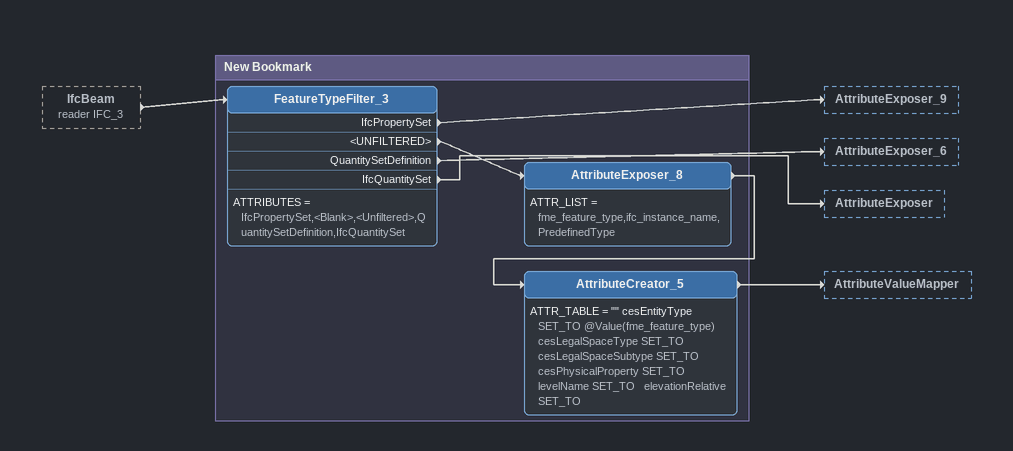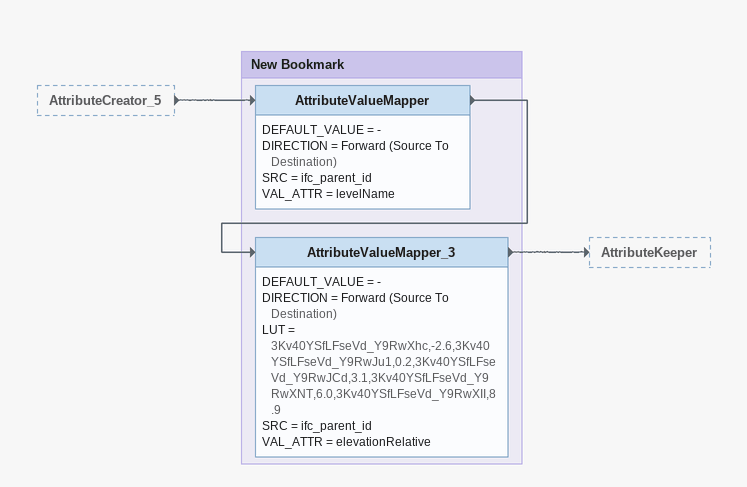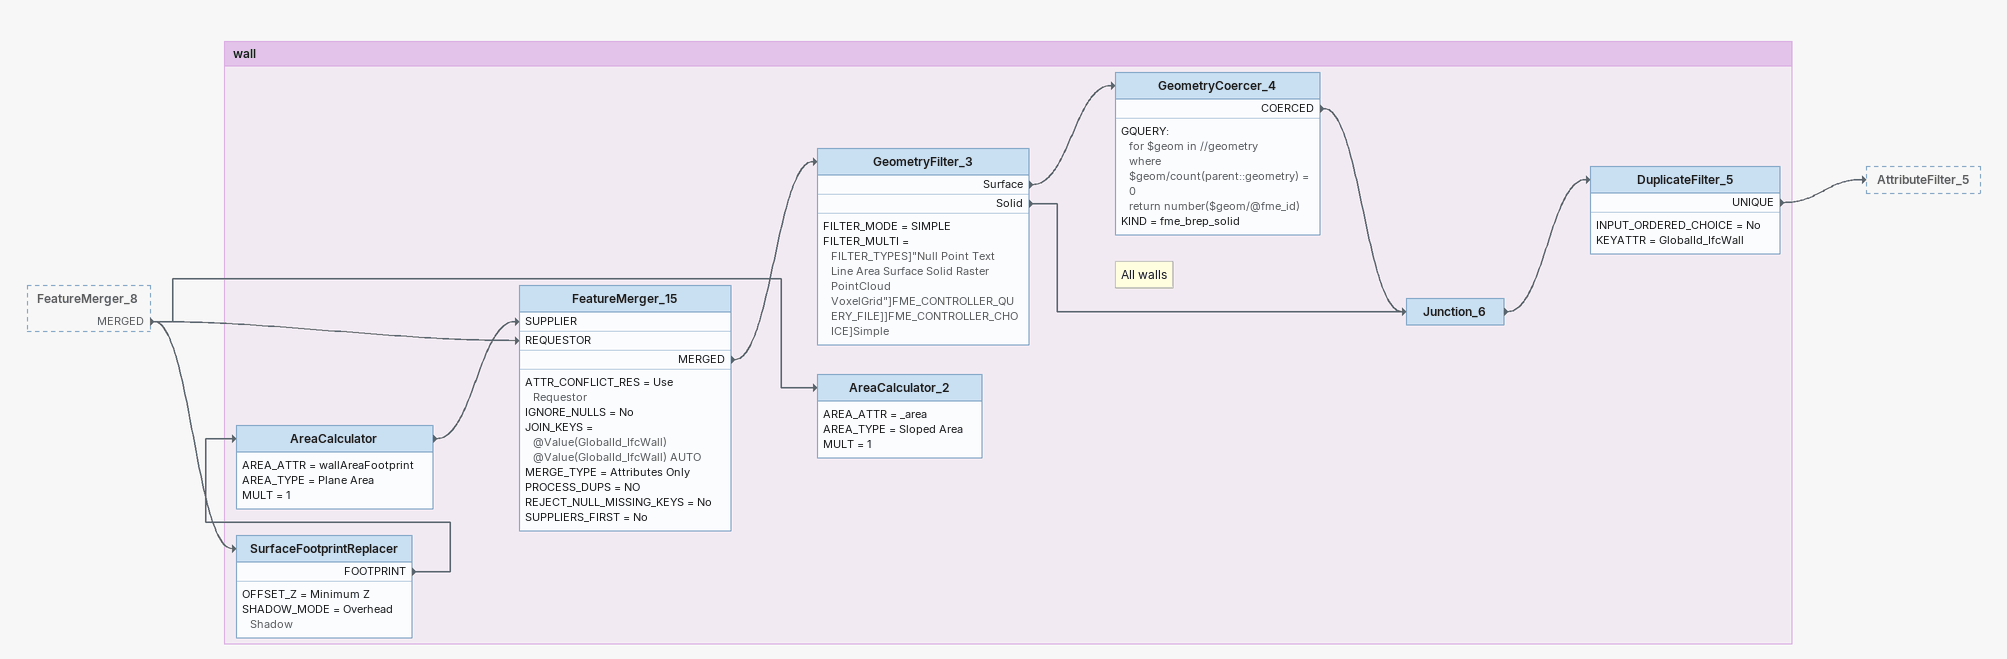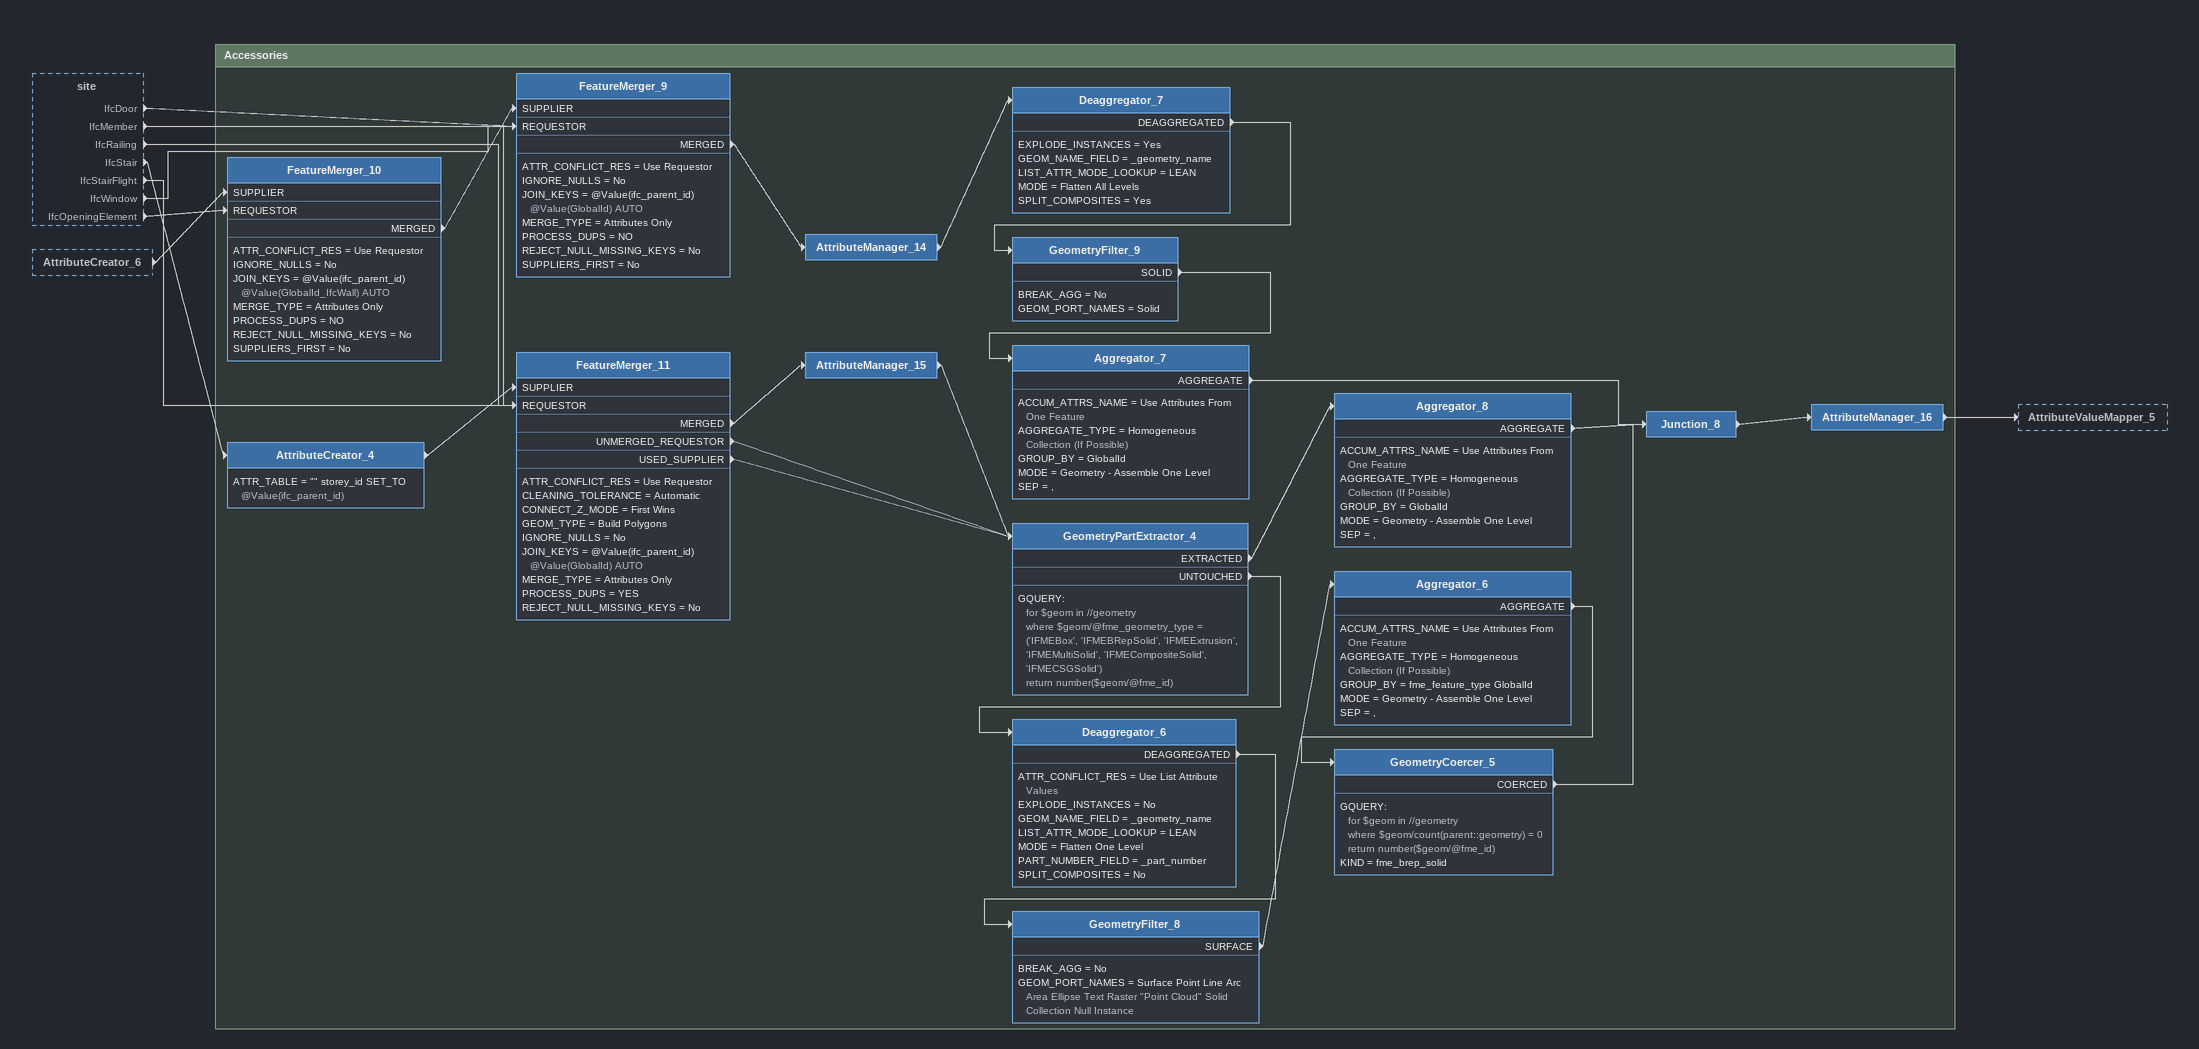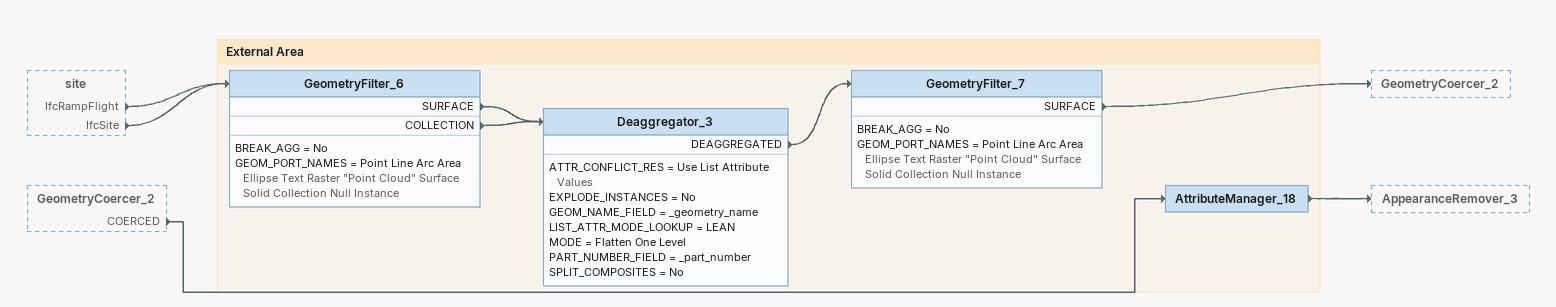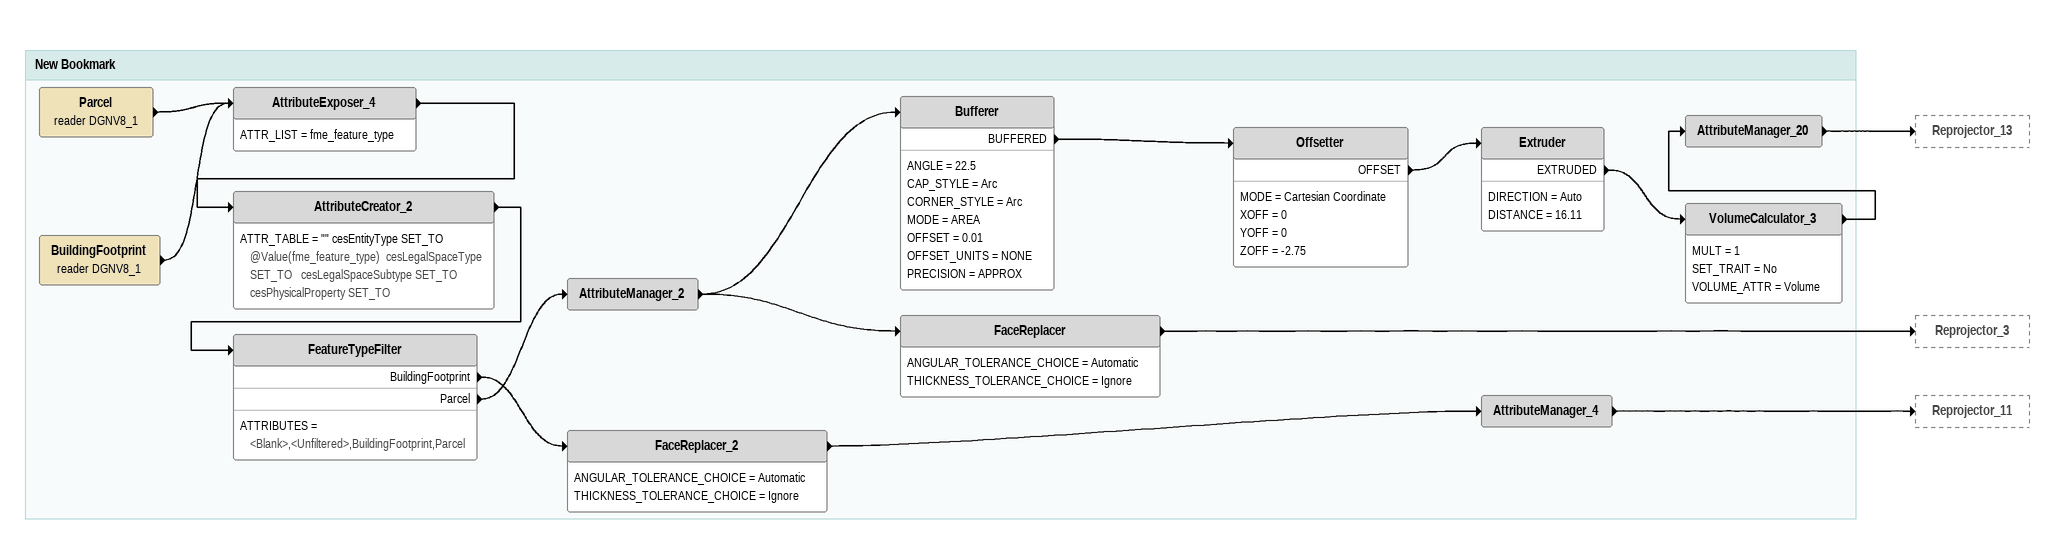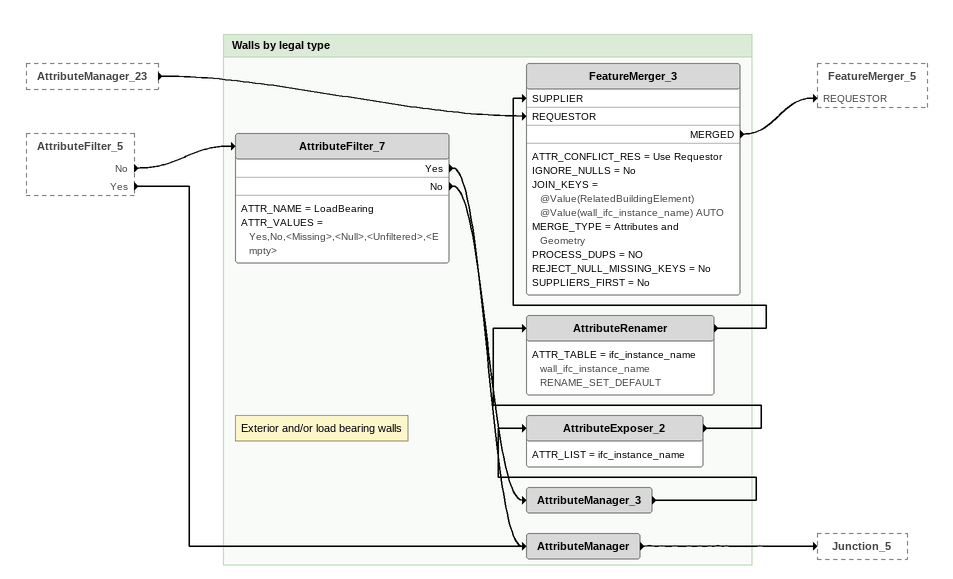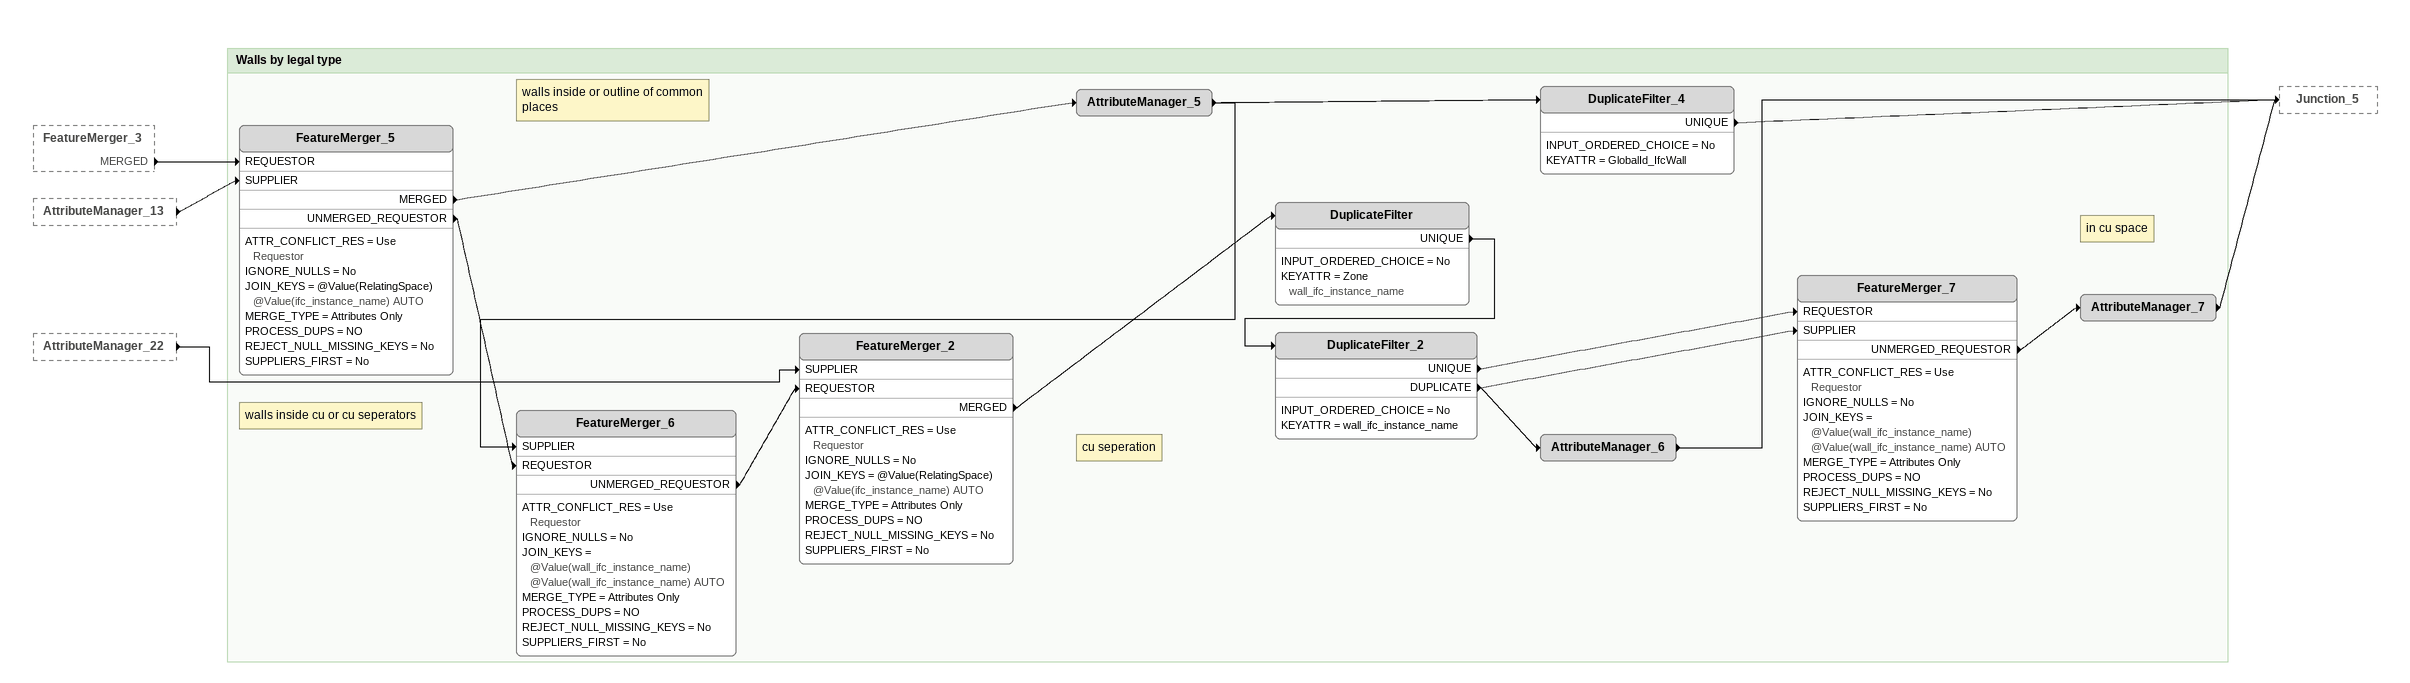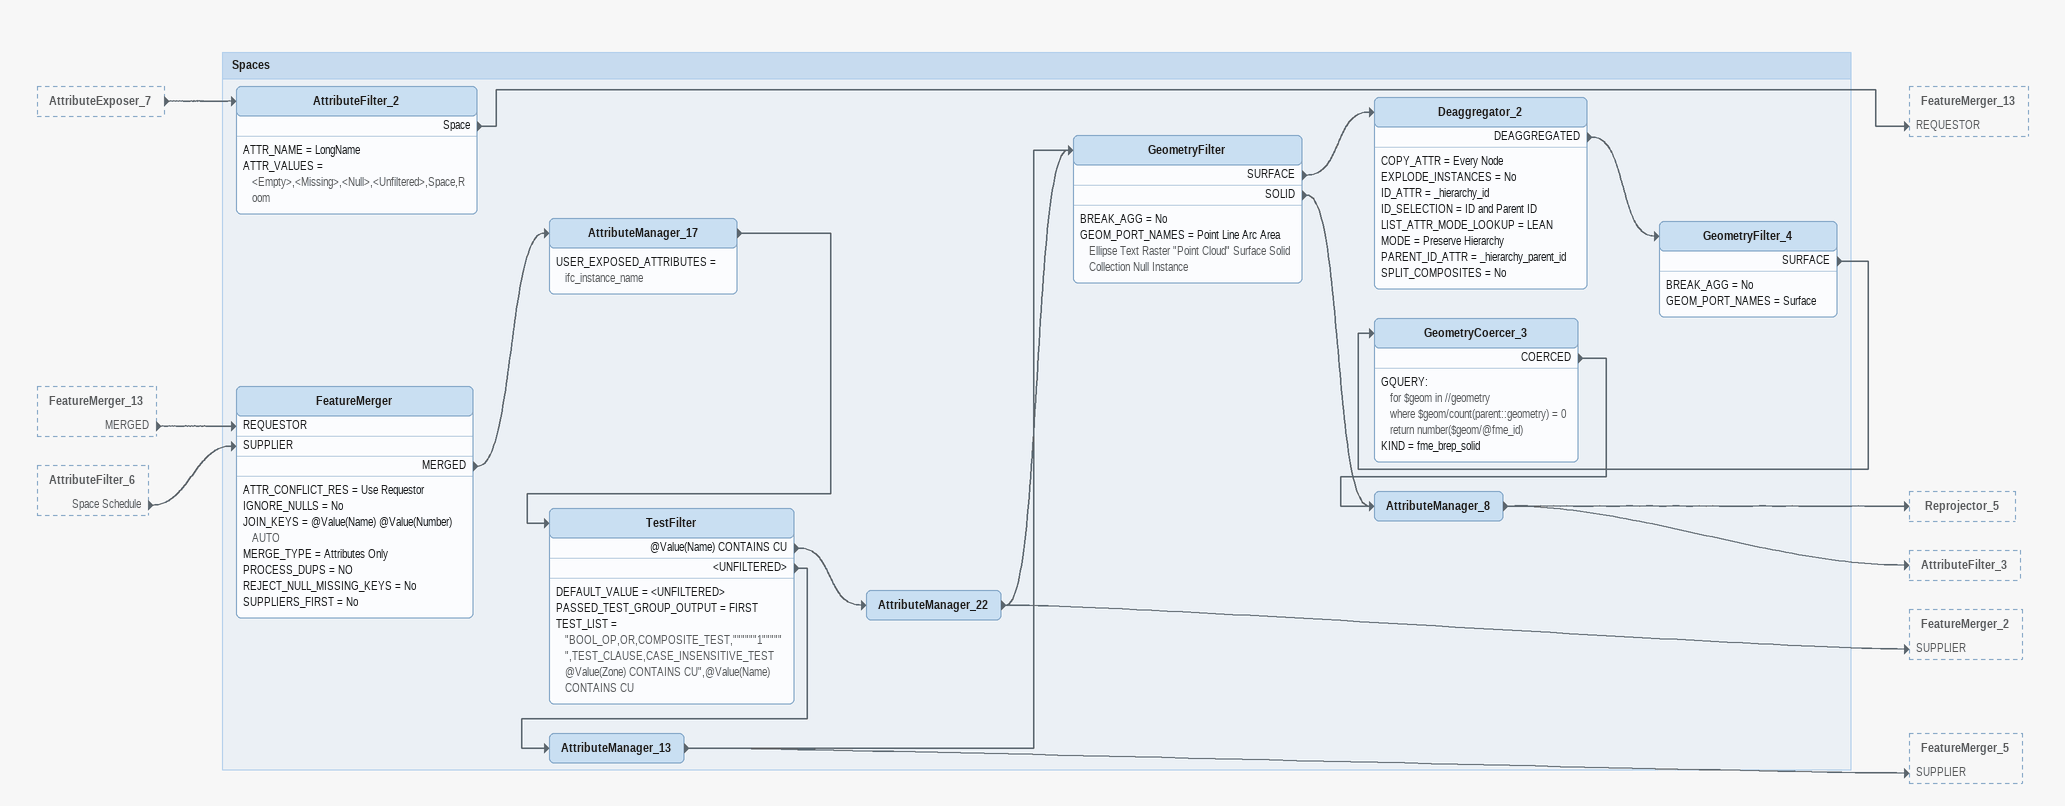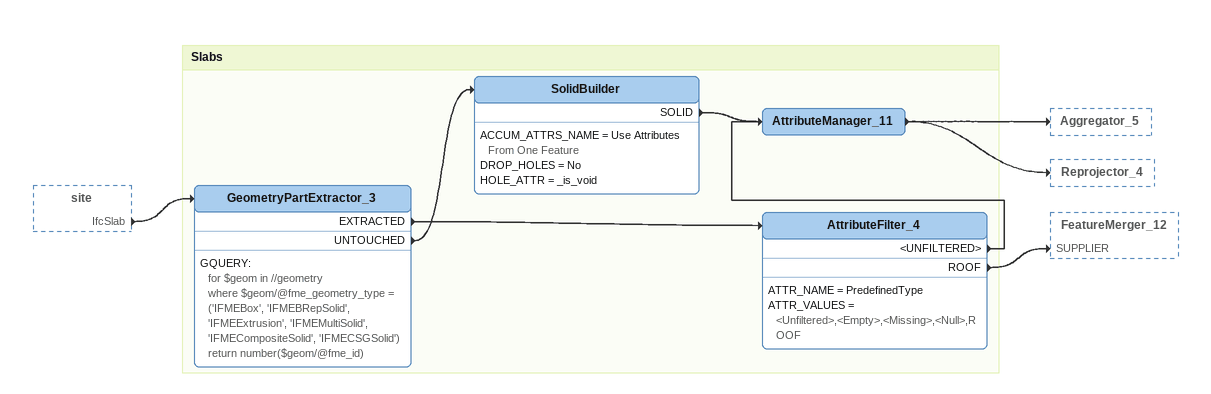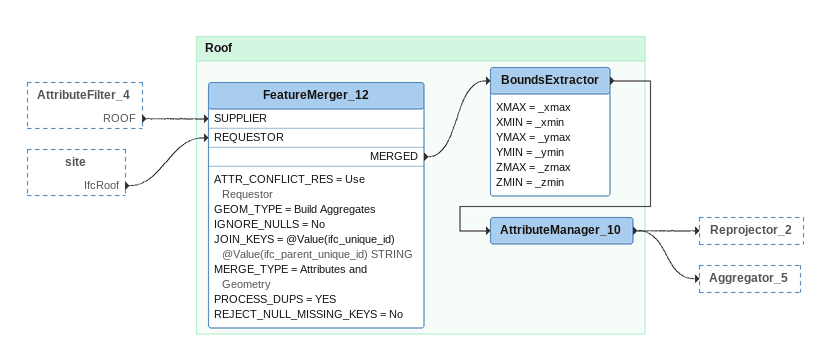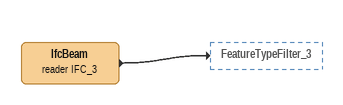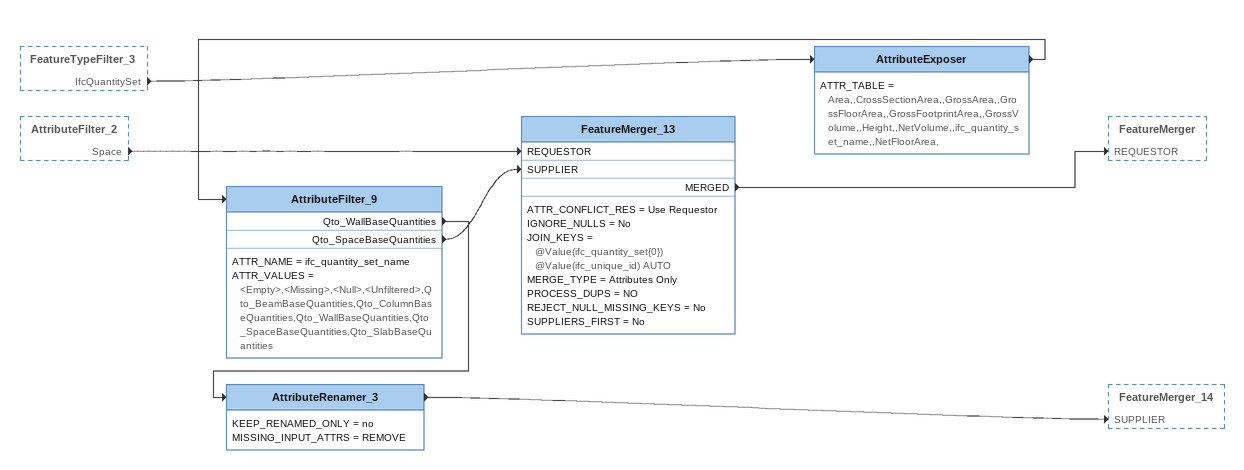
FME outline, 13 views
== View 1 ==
IfcBeam (reader IFC_3) [outside]
    -> FeatureTypeFilter_3

Bookmark: New Bookmark
FeatureTypeFilter_3
    ATTRIBUTES = IfcPropertySet,<Blank>,<Unfiltered>,QuantitySetDefinition,IfcQuantitySet
    IfcPropertySet -> AttributeExposer_9
    <UNFILTERED> -> AttributeExposer_8
    QuantitySetDefinition -> AttributeExposer_6
    IfcQuantitySet -> AttributeExposer
AttributeExposer_8
    ATTR_LIST = fme_feature_type,ifc_instance_name,PredefinedType
    -> AttributeCreator_5
AttributeCreator_5
    ATTR_TABLE = "" cesEntityType SET_TO @Value(fme_feature_type)  cesLegalSpaceType SET_TO   cesLegalSpaceSubtype SET_TO   cesPhysicalProperty SET_TO   levelName SET_TO   elevationRelative SET_TO
    -> AttributeValueMapper

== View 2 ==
AttributeCreator_5 [outside]
    -> AttributeValueMapper

Bookmark: New Bookmark
AttributeValueMapper
    DEFAULT_VALUE = -
    DIRECTION = Forward (Source To Destination)
    SRC = ifc_parent_id
    VAL_ATTR = levelName
    -> AttributeValueMapper_3
AttributeValueMapper_3
    DEFAULT_VALUE = -
    DIRECTION = Forward (Source To Destination)
    LUT = 3Kv40YSfLFseVd_Y9RwXhc,-2.6,3Kv40YSfLFseVd_Y9RwJu1,0.2,3Kv40YSfLFseVd_Y9RwJCd,3.1,3Kv40YSfLFseVd_Y9RwXNT,6.0,3Kv40YSfLFseVd_Y9RwXII,8.9
    SRC = ifc_parent_id
    VAL_ATTR = elevationRelative
    -> AttributeKeeper

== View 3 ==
FeatureMerger_8 [outside]
    MERGED -> SurfaceFootprintReplacer
    MERGED -> FeatureMerger_15 [REQUESTOR]
    MERGED -> AreaCalculator_2

Bookmark: wall
AreaCalculator_2
    AREA_ATTR = _area
    AREA_TYPE = Sloped Area
    MULT = 1
SurfaceFootprintReplacer
    OFFSET_Z = Minimum Z
    SHADOW_MODE = Overhead Shadow
    FOOTPRINT -> AreaCalculator
AreaCalculator
    AREA_ATTR = wallAreaFootprint
    AREA_TYPE = Plane Area
    MULT = 1
    -> FeatureMerger_15 [SUPPLIER]
FeatureMerger_15
    ATTR_CONFLICT_RES = Use Requestor
    IGNORE_NULLS = No
    JOIN_KEYS = @Value(GlobalId_IfcWall) @Value(GlobalId_IfcWall) AUTO
    MERGE_TYPE = Attributes Only
    PROCESS_DUPS = NO
    REJECT_NULL_MISSING_KEYS = No
    SUPPLIERS_FIRST = No
    MERGED -> GeometryFilter_3
GeometryFilter_3
    FILTER_MODE = SIMPLE
    FILTER_MULTI = FILTER_TYPES]"Null Point Text Line Area Surface Solid Raster PointCloud VoxelGrid"]FME_CONTROLLER_QUERY_FILE]]FME_CONTROLLER_CHOICE]Simple
    Surface -> GeometryCoercer_4
    Solid -> Junction_6
GeometryCoercer_4
    GQUERY:
      for $geom in //geometry
      where $geom/count(parent::geometry) = 0
      return number($geom/@fme_id)
    KIND = fme_brep_solid
    COERCED -> Junction_6
Note: All walls
Junction_6
    -> DuplicateFilter_5
DuplicateFilter_5
    INPUT_ORDERED_CHOICE = No
    KEYATTR = GlobalId_IfcWall
    UNIQUE -> AttributeFilter_5

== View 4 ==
site [outside]
    IfcDoor -> FeatureMerger_9 [REQUESTOR]
    IfcMember -> FeatureMerger_11 [REQUESTOR]
    IfcRailing -> FeatureMerger_11 [REQUESTOR]
    IfcStair -> AttributeCreator_4
    IfcStairFlight -> FeatureMerger_11 [REQUESTOR]
    IfcWindow -> FeatureMerger_9 [REQUESTOR]
    IfcOpeningElement -> FeatureMerger_10 [REQUESTOR]
AttributeCreator_6 [outside]
    -> FeatureMerger_10 [SUPPLIER]

Bookmark: Accessories
FeatureMerger_10
    ATTR_CONFLICT_RES = Use Requestor
    IGNORE_NULLS = No
    JOIN_KEYS = @Value(ifc_parent_id) @Value(GlobalId_IfcWall) AUTO
    MERGE_TYPE = Attributes Only
    PROCESS_DUPS = NO
    REJECT_NULL_MISSING_KEYS = No
    SUPPLIERS_FIRST = No
    MERGED -> FeatureMerger_9 [SUPPLIER]
FeatureMerger_9
    ATTR_CONFLICT_RES = Use Requestor
    IGNORE_NULLS = No
    JOIN_KEYS = @Value(ifc_parent_id) @Value(GlobalId) AUTO
    MERGE_TYPE = Attributes Only
    PROCESS_DUPS = NO
    REJECT_NULL_MISSING_KEYS = No
    SUPPLIERS_FIRST = No
    MERGED -> AttributeManager_14
AttributeManager_14
    -> Deaggregator_7
Deaggregator_7
    EXPLODE_INSTANCES = Yes
    GEOM_NAME_FIELD = _geometry_name
    LIST_ATTR_MODE_LOOKUP = LEAN
    MODE = Flatten All Levels
    SPLIT_COMPOSITES = Yes
    DEAGGREGATED -> GeometryFilter_9
GeometryFilter_9
    BREAK_AGG = No
    GEOM_PORT_NAMES = Solid
    SOLID -> Aggregator_7
Aggregator_7
    ACCUM_ATTRS_NAME = Use Attributes From One Feature
    AGGREGATE_TYPE = Homogeneous Collection (If Possible)
    GROUP_BY = GlobalId
    MODE = Geometry - Assemble One Level
    SEP = ,
    AGGREGATE -> Junction_8
AttributeCreator_4
    ATTR_TABLE = "" storey_id SET_TO @Value(ifc_parent_id)
    -> FeatureMerger_11 [SUPPLIER]
FeatureMerger_11
    ATTR_CONFLICT_RES = Use Requestor
    CLEANING_TOLERANCE = Automatic
    CONNECT_Z_MODE = First Wins
    GEOM_TYPE = Build Polygons
    IGNORE_NULLS = No
    JOIN_KEYS = @Value(ifc_parent_id) @Value(GlobalId) AUTO
    MERGE_TYPE = Attributes Only
    PROCESS_DUPS = YES
    REJECT_NULL_MISSING_KEYS = No
    MERGED -> AttributeManager_15
    UNMERGED_REQUESTOR -> GeometryPartExtractor_4
    USED_SUPPLIER -> GeometryPartExtractor_4
AttributeManager_15
    -> GeometryPartExtractor_4
GeometryPartExtractor_4
    GQUERY:
      for $geom in //geometry
      where $geom/@fme_geometry_type = ('IFMEBox', 'IFMEBRepSolid', 'IFMEExtrusion', 'IFMEMultiSolid', 'IFMECompositeSolid', 'IFMECSGSolid')
      return number($geom/@fme_id)
    EXTRACTED -> Aggregator_8
    UNTOUCHED -> Deaggregator_6
Aggregator_8
    ACCUM_ATTRS_NAME = Use Attributes From One Feature
    AGGREGATE_TYPE = Homogeneous Collection (If Possible)
    GROUP_BY = GlobalId
    MODE = Geometry - Assemble One Level
    SEP = ,
    AGGREGATE -> Junction_8
Deaggregator_6
    ATTR_CONFLICT_RES = Use List Attribute Values
    EXPLODE_INSTANCES = No
    GEOM_NAME_FIELD = _geometry_name
    LIST_ATTR_MODE_LOOKUP = LEAN
    MODE = Flatten One Level
    PART_NUMBER_FIELD = _part_number
    SPLIT_COMPOSITES = No
    DEAGGREGATED -> GeometryFilter_8
GeometryFilter_8
    BREAK_AGG = No
    GEOM_PORT_NAMES = Surface Point Line Arc Area Ellipse Text Raster "Point Cloud" Solid Collection Null Instance
    SURFACE -> Aggregator_6
Aggregator_6
    ACCUM_ATTRS_NAME = Use Attributes From One Feature
    AGGREGATE_TYPE = Homogeneous Collection (If Possible)
    GROUP_BY = fme_feature_type GlobalId
    MODE = Geometry - Assemble One Level
    SEP = ,
    AGGREGATE -> GeometryCoercer_5
GeometryCoercer_5
    GQUERY:
      for $geom in //geometry
      where $geom/count(parent::geometry) = 0
      return number($geom/@fme_id)
    KIND = fme_brep_solid
    COERCED -> Junction_8
Junction_8
    -> AttributeManager_16
AttributeManager_16
    -> AttributeValueMapper_5

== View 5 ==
site [outside]
    IfcRampFlight -> GeometryFilter_6
    IfcSite -> GeometryFilter_6
GeometryCoercer_2 [outside]
    COERCED -> AttributeManager_18

Bookmark: External Area
GeometryFilter_6
    BREAK_AGG = No
    GEOM_PORT_NAMES = Point Line Arc Area Ellipse Text Raster "Point Cloud" Surface Solid Collection Null Instance
    SURFACE -> Deaggregator_3
    COLLECTION -> Deaggregator_3
Deaggregator_3
    ATTR_CONFLICT_RES = Use List Attribute Values
    EXPLODE_INSTANCES = No
    GEOM_NAME_FIELD = _geometry_name
    LIST_ATTR_MODE_LOOKUP = LEAN
    MODE = Flatten One Level
    PART_NUMBER_FIELD = _part_number
    SPLIT_COMPOSITES = No
    DEAGGREGATED -> GeometryFilter_7
GeometryFilter_7
    BREAK_AGG = No
    GEOM_PORT_NAMES = Point Line Arc Area Ellipse Text Raster "Point Cloud" Surface Solid Collection Null Instance
    SURFACE -> GeometryCoercer_2
AttributeManager_18
    -> AppearanceRemover_3

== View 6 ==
Bookmark: New Bookmark
Parcel (reader DGNV8_1)
    -> AttributeExposer_4
BuildingFootprint (reader DGNV8_1)
    -> AttributeExposer_4
AttributeExposer_4
    ATTR_LIST = fme_feature_type
    -> AttributeCreator_2
AttributeCreator_2
    ATTR_TABLE = "" cesEntityType SET_TO @Value(fme_feature_type)  cesLegalSpaceType SET_TO   cesLegalSpaceSubtype SET_TO   cesPhysicalProperty SET_TO
    -> FeatureTypeFilter
FeatureTypeFilter
    ATTRIBUTES = <Blank>,<Unfiltered>,BuildingFootprint,Parcel
    BuildingFootprint -> FaceReplacer_2
    Parcel -> AttributeManager_2
AttributeManager_2
    -> FaceReplacer
    -> Bufferer
Bufferer
    ANGLE = 22.5
    CAP_STYLE = Arc
    CORNER_STYLE = Arc
    MODE = AREA
    OFFSET = 0.01
    OFFSET_UNITS = NONE
    PRECISION = APPROX
    BUFFERED -> Offsetter
Offsetter
    MODE = Cartesian Coordinate
    XOFF = 0
    YOFF = 0
    ZOFF = -2.75
    OFFSET -> Extruder
Extruder
    DIRECTION = Auto
    DISTANCE = 16.11
    EXTRUDED -> VolumeCalculator_3
VolumeCalculator_3
    MULT = 1
    SET_TRAIT = No
    VOLUME_ATTR = Volume
    -> AttributeManager_20
AttributeManager_20
    -> Reprojector_13
FaceReplacer
    ANGULAR_TOLERANCE_CHOICE = Automatic
    THICKNESS_TOLERANCE_CHOICE = Ignore
    -> Reprojector_3
FaceReplacer_2
    ANGULAR_TOLERANCE_CHOICE = Automatic
    THICKNESS_TOLERANCE_CHOICE = Ignore
    -> AttributeManager_4
AttributeManager_4
    -> Reprojector_11

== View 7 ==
AttributeManager_23 [outside]
    -> FeatureMerger_3 [REQUESTOR]
AttributeFilter_5 [outside]
    No -> AttributeFilter_7
    Yes -> AttributeManager

Bookmark: Walls by legal type
AttributeFilter_7
    ATTR_NAME = LoadBearing
    ATTR_VALUES = Yes,No,<Missing>,<Null>,<Unfiltered>,<Empty>
    Yes -> AttributeManager
    No -> AttributeManager_3
AttributeManager_3
    -> AttributeExposer_2
AttributeExposer_2
    ATTR_LIST = ifc_instance_name
    -> AttributeRenamer
AttributeRenamer
    ATTR_TABLE = ifc_instance_name wall_ifc_instance_name RENAME_SET_DEFAULT
    -> FeatureMerger_3 [SUPPLIER]
Note: Exterior and/or load bearing walls
AttributeManager
    -> Junction_5
FeatureMerger_3
    ATTR_CONFLICT_RES = Use Requestor
    IGNORE_NULLS = No
    JOIN_KEYS = @Value(RelatedBuildingElement) @Value(wall_ifc_instance_name) AUTO
    MERGE_TYPE = Attributes and Geometry
    PROCESS_DUPS = NO
    REJECT_NULL_MISSING_KEYS = No
    SUPPLIERS_FIRST = No
    MERGED -> FeatureMerger_5 [REQUESTOR]

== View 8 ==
FeatureMerger_3 [outside]
    MERGED -> FeatureMerger_5 [REQUESTOR]
AttributeManager_13 [outside]
    -> FeatureMerger_5 [SUPPLIER]
AttributeManager_22 [outside]
    -> FeatureMerger_2 [SUPPLIER]

Bookmark: Walls by legal type
Note: walls inside or outline of common places
FeatureMerger_5
    ATTR_CONFLICT_RES = Use Requestor
    IGNORE_NULLS = No
    JOIN_KEYS = @Value(RelatingSpace) @Value(ifc_instance_name) AUTO
    MERGE_TYPE = Attributes Only
    PROCESS_DUPS = NO
    REJECT_NULL_MISSING_KEYS = No
    SUPPLIERS_FIRST = No
    MERGED -> AttributeManager_5
    UNMERGED_REQUESTOR -> FeatureMerger_6 [REQUESTOR]
AttributeManager_5
    -> DuplicateFilter_4
    -> FeatureMerger_6 [SUPPLIER]
DuplicateFilter_4
    INPUT_ORDERED_CHOICE = No
    KEYATTR = GlobalId_IfcWall
    UNIQUE -> Junction_5
Note: walls inside cu or cu seperators
FeatureMerger_6
    ATTR_CONFLICT_RES = Use Requestor
    IGNORE_NULLS = No
    JOIN_KEYS = @Value(wall_ifc_instance_name) @Value(wall_ifc_instance_name) AUTO
    MERGE_TYPE = Attributes Only
    PROCESS_DUPS = NO
    REJECT_NULL_MISSING_KEYS = No
    SUPPLIERS_FIRST = No
    UNMERGED_REQUESTOR -> FeatureMerger_2 [REQUESTOR]
FeatureMerger_2
    ATTR_CONFLICT_RES = Use Requestor
    IGNORE_NULLS = No
    JOIN_KEYS = @Value(RelatingSpace) @Value(ifc_instance_name) AUTO
    MERGE_TYPE = Attributes Only
    PROCESS_DUPS = NO
    REJECT_NULL_MISSING_KEYS = No
    SUPPLIERS_FIRST = No
    MERGED -> DuplicateFilter
DuplicateFilter
    INPUT_ORDERED_CHOICE = No
    KEYATTR = Zone wall_ifc_instance_name
    UNIQUE -> DuplicateFilter_2
Note: cu seperation
DuplicateFilter_2
    INPUT_ORDERED_CHOICE = No
    KEYATTR = wall_ifc_instance_name
    UNIQUE -> FeatureMerger_7 [REQUESTOR]
    DUPLICATE -> AttributeManager_6
    DUPLICATE -> FeatureMerger_7 [SUPPLIER]
FeatureMerger_7
    ATTR_CONFLICT_RES = Use Requestor
    IGNORE_NULLS = No
    JOIN_KEYS = @Value(wall_ifc_instance_name) @Value(wall_ifc_instance_name) AUTO
    MERGE_TYPE = Attributes Only
    PROCESS_DUPS = NO
    REJECT_NULL_MISSING_KEYS = No
    SUPPLIERS_FIRST = No
    UNMERGED_REQUESTOR -> AttributeManager_7
Note: in cu space
AttributeManager_7
    -> Junction_5
AttributeManager_6
    -> Junction_5

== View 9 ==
AttributeExposer_7 [outside]
    -> AttributeFilter_2
FeatureMerger_13 [outside]
    MERGED -> FeatureMerger [REQUESTOR]
AttributeFilter_6 [outside]
    Space Schedule -> FeatureMerger [SUPPLIER]

Bookmark: Spaces
AttributeFilter_2
    ATTR_NAME = LongName
    ATTR_VALUES = <Empty>,<Missing>,<Null>,<Unfiltered>,Space,Room
    Space -> FeatureMerger_13 [REQUESTOR]
FeatureMerger
    ATTR_CONFLICT_RES = Use Requestor
    IGNORE_NULLS = No
    JOIN_KEYS = @Value(Name) @Value(Number) AUTO
    MERGE_TYPE = Attributes Only
    PROCESS_DUPS = NO
    REJECT_NULL_MISSING_KEYS = No
    SUPPLIERS_FIRST = No
    MERGED -> AttributeManager_17
AttributeManager_17
    USER_EXPOSED_ATTRIBUTES = ifc_instance_name
    -> TestFilter
TestFilter
    DEFAULT_VALUE = <UNFILTERED>
    PASSED_TEST_GROUP_OUTPUT = FIRST
    TEST_LIST = "BOOL_OP,OR,COMPOSITE_TEST,""""""1"""""",TEST_CLAUSE,CASE_INSENSITIVE_TEST @Value(Zone) CONTAINS CU",@Value(Name) CONTAINS CU
    @Value(Name) CONTAINS CU -> AttributeManager_22
    <UNFILTERED> -> AttributeManager_13
AttributeManager_22
    -> FeatureMerger_2 [SUPPLIER]
    -> GeometryFilter
AttributeManager_13
    -> FeatureMerger_5 [SUPPLIER]
    -> GeometryFilter
GeometryFilter
    BREAK_AGG = No
    GEOM_PORT_NAMES = Point Line Arc Area Ellipse Text Raster "Point Cloud" Surface Solid Collection Null Instance
    SURFACE -> Deaggregator_2
    SOLID -> AttributeManager_8
Deaggregator_2
    COPY_ATTR = Every Node
    EXPLODE_INSTANCES = No
    ID_ATTR = _hierarchy_id
    ID_SELECTION = ID and Parent ID
    LIST_ATTR_MODE_LOOKUP = LEAN
    MODE = Preserve Hierarchy
    PARENT_ID_ATTR = _hierarchy_parent_id
    SPLIT_COMPOSITES = No
    DEAGGREGATED -> GeometryFilter_4
GeometryFilter_4
    BREAK_AGG = No
    GEOM_PORT_NAMES = Surface
    SURFACE -> GeometryCoercer_3
GeometryCoercer_3
    GQUERY:
      for $geom in //geometry
      where $geom/count(parent::geometry) = 0
      return number($geom/@fme_id)
    KIND = fme_brep_solid
    COERCED -> AttributeManager_8
AttributeManager_8
    -> Reprojector_5
    -> AttributeFilter_3

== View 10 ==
site [outside]
    IfcSlab -> GeometryPartExtractor_3

Bookmark: Slabs
GeometryPartExtractor_3
    GQUERY:
      for $geom in //geometry
      where $geom/@fme_geometry_type = ('IFMEBox', 'IFMEBRepSolid', 'IFMEExtrusion', 'IFMEMultiSolid', 'IFMECompositeSolid', 'IFMECSGSolid')
      return number($geom/@fme_id)
    EXTRACTED -> AttributeFilter_4
    UNTOUCHED -> SolidBuilder
SolidBuilder
    ACCUM_ATTRS_NAME = Use Attributes From One Feature
    DROP_HOLES = No
    HOLE_ATTR = _is_void
    SOLID -> AttributeManager_11
AttributeFilter_4
    ATTR_NAME = PredefinedType
    ATTR_VALUES = <Unfiltered>,<Empty>,<Missing>,<Null>,ROOF
    <UNFILTERED> -> AttributeManager_11
    ROOF -> FeatureMerger_12 [SUPPLIER]
AttributeManager_11
    -> Aggregator_5
    -> Reprojector_4

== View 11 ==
AttributeFilter_4 [outside]
    ROOF -> FeatureMerger_12 [SUPPLIER]
site [outside]
    IfcRoof -> FeatureMerger_12 [REQUESTOR]

Bookmark: Roof
FeatureMerger_12
    ATTR_CONFLICT_RES = Use Requestor
    GEOM_TYPE = Build Aggregates
    IGNORE_NULLS = No
    JOIN_KEYS = @Value(ifc_unique_id) @Value(ifc_parent_unique_id) STRING
    MERGE_TYPE = Attributes and Geometry
    PROCESS_DUPS = YES
    REJECT_NULL_MISSING_KEYS = No
    MERGED -> BoundsExtractor
BoundsExtractor
    XMAX = _xmax
    XMIN = _xmin
    YMAX = _ymax
    YMIN = _ymin
    ZMAX = _zmax
    ZMIN = _zmin
    -> AttributeManager_10
AttributeManager_10
    -> Reprojector_2
    -> Aggregator_5

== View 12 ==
IfcBeam (reader IFC_3)
    -> FeatureTypeFilter_3

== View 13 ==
FeatureTypeFilter_3 [outside]
    IfcQuantitySet -> AttributeExposer
AttributeFilter_2 [outside]
    Space -> FeatureMerger_13 [REQUESTOR]
AttributeExposer
    ATTR_TABLE = Area,,CrossSectionArea,,GrossArea,,GrossFloorArea,,GrossFootprintArea,,GrossVolume,,Height,,NetVolume,,ifc_quantity_set_name,,NetFloorArea,
    -> AttributeFilter_9
AttributeFilter_9
    ATTR_NAME = ifc_quantity_set_name
    ATTR_VALUES = <Empty>,<Missing>,<Null>,<Unfiltered>,Qto_BeamBaseQuantities,Qto_ColumnBaseQuantities,Qto_WallBaseQuantities,Qto_SpaceBaseQuantities,Qto_SlabBaseQuantities
    Qto_WallBaseQuantities -> AttributeRenamer_3
    Qto_SpaceBaseQuantities -> FeatureMerger_13 [SUPPLIER]
AttributeRenamer_3
    KEEP_RENAMED_ONLY = no
    MISSING_INPUT_ATTRS = REMOVE
    -> FeatureMerger_14 [SUPPLIER]
FeatureMerger_13
    ATTR_CONFLICT_RES = Use Requestor
    IGNORE_NULLS = No
    JOIN_KEYS = @Value(ifc_quantity_set{0}) @Value(ifc_unique_id) AUTO
    MERGE_TYPE = Attributes Only
    PROCESS_DUPS = NO
    REJECT_NULL_MISSING_KEYS = No
    SUPPLIERS_FIRST = No
    MERGED -> FeatureMerger [REQUESTOR]
